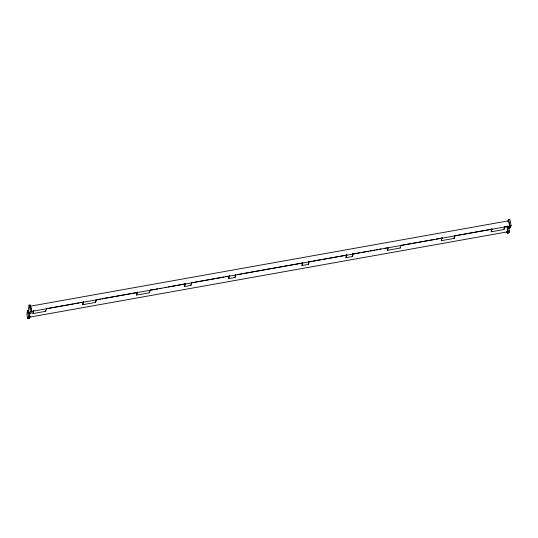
<?xml version="1.0" encoding="UTF-8"?>
<svg xmlns="http://www.w3.org/2000/svg" width="538" height="538" viewBox="0 0 538 538"><rect width="100%" height="100%" fill="white"/><g stroke="black" fill="none" stroke-linecap="round" stroke-linejoin="round"><path stroke-width="0.81" d="M28.736 310.466L27.451 310.695L26.9 314.696L27.68 318.456L28.958 318.227M29.072 313.728L29.556 312.477L29.765 313.486L31.049 313.257L31.675 311.119L30.384 304.864L29.099 305.093L28.292 309.942L29.072 313.728L30.357 313.499M29.059 312.027L30.027 316.721L29.509 318.476L28.232 318.704L28.749 316.949L27.451 310.695M29.765 313.486L30.397 311.347L29.099 305.093M33.39 310.648L32.919 313.58L45.737 311.294L46.584 308.422M32.919 313.58L33.766 310.708M83.229 301.751L82.751 304.69L95.596 302.396L96.443 299.525M82.751 304.69L83.598 301.811M95.858 300.177L95.596 302.396M137.089 292.134L136.618 295.073L149.456 292.78L150.304 289.908M136.618 295.073L137.459 292.201M185.025 283.58L184.547 286.519L190.963 285.375L191.804 282.504M184.547 286.519L185.395 283.647M229.087 275.718L228.616 278.65L235.025 277.507L235.873 274.636M228.616 278.65L229.464 275.779M235.496 274.575L235.025 277.507M302.477 262.618L302 265.557L308.415 264.407L309.256 261.535M302 265.557L302.847 262.678M308.462 262.907L308.886 261.475M346.445 254.77L345.974 257.709L352.383 256.565L353.224 253.687M345.974 257.709L346.815 254.83M352.854 253.627L352.383 256.565M387.73 248.079L387.474 250.298L400.312 248.005L401.16 245.133M387.474 250.298L388.315 247.426M441.806 237.749L441.335 240.688L454.18 238.395L455.02 235.523M441.335 240.688L442.182 237.809M491.665 228.852L491.194 231.784L504.012 229.497L504.859 226.626M491.194 231.784L492.035 228.912M504.483 226.565L504.012 229.497M507.892 221.663L508.524 219.524L509.809 219.296L511.1 225.543L510.468 227.688L509.19 227.917L508.982 226.908L508.497 228.152L509.782 227.924M508.477 226.458L509.452 231.152L508.935 232.907L507.65 233.136L508.168 231.38L507.038 225.906M509.19 227.917L509.816 225.778L508.524 219.524M27.68 318.456L28.023 317.702L28.232 318.704M508.383 232.658L507.099 232.887L507.442 232.134L507.65 233.136M30.236 306.203L508.376 220.856L509.123 222.813L509.466 226.128L31.325 311.468M30.397 311.347L31.675 311.119M509.816 225.778L511.1 225.543M47.6 308.469L73.242 303.889M74.896 303.593L79.032 302.854M80.687 302.558L82.341 302.269M96.403 299.753L100.539 299.02M102.193 298.724L136.934 292.524M150.176 290.157L154.312 289.417M155.966 289.128L157.621 288.832M159.275 288.536L160.929 288.24M165.065 287.5L166.719 287.205M168.374 286.909L175.818 285.584M177.473 285.288L184.917 283.956M192.362 282.632L214.696 278.644M216.35 278.348L223.795 277.016M225.449 276.72L227.103 276.424M237.863 274.508L241.999 273.768M243.653 273.472L293.284 264.615M294.938 264.319L299.074 263.58M300.729 263.284L302.383 262.988M309.827 261.663L311.482 261.367M313.136 261.071L320.581 259.74M322.235 259.45L347.057 255.019M352.847 253.983L359.465 252.806M361.119 252.51L368.564 251.179M370.218 250.883L374.354 250.143M376.008 249.847L377.663 249.558M379.317 249.262L380.971 248.966M385.107 248.226L386.761 247.931M400.823 245.422L434.744 239.37M436.399 239.074L441.362 238.186M454.597 235.826L456.251 235.53M457.905 235.234L462.041 234.494M463.695 234.198L491.819 229.181M505.054 226.814L507.011 226.814L507.798 231.791L29.657 317.131M28.749 316.949L30.027 316.721M508.168 231.38L509.452 231.152M30.538 306.492L31.312 310.218M510.259 226.68L510.468 227.688M508.107 226.263L508.497 228.152M508.726 231.905L508.935 232.907M506.789 231.38L507.099 232.887M454.018 237.614L454.18 238.395M400.151 247.224L400.312 248.005M308.254 263.627L308.415 264.407M190.802 284.595L190.963 285.375M149.295 292L149.456 292.78M45.575 310.513L45.737 311.294M29.301 317.474L29.509 318.476M29.314 313.822L29.644 315.88"/></g></svg>
